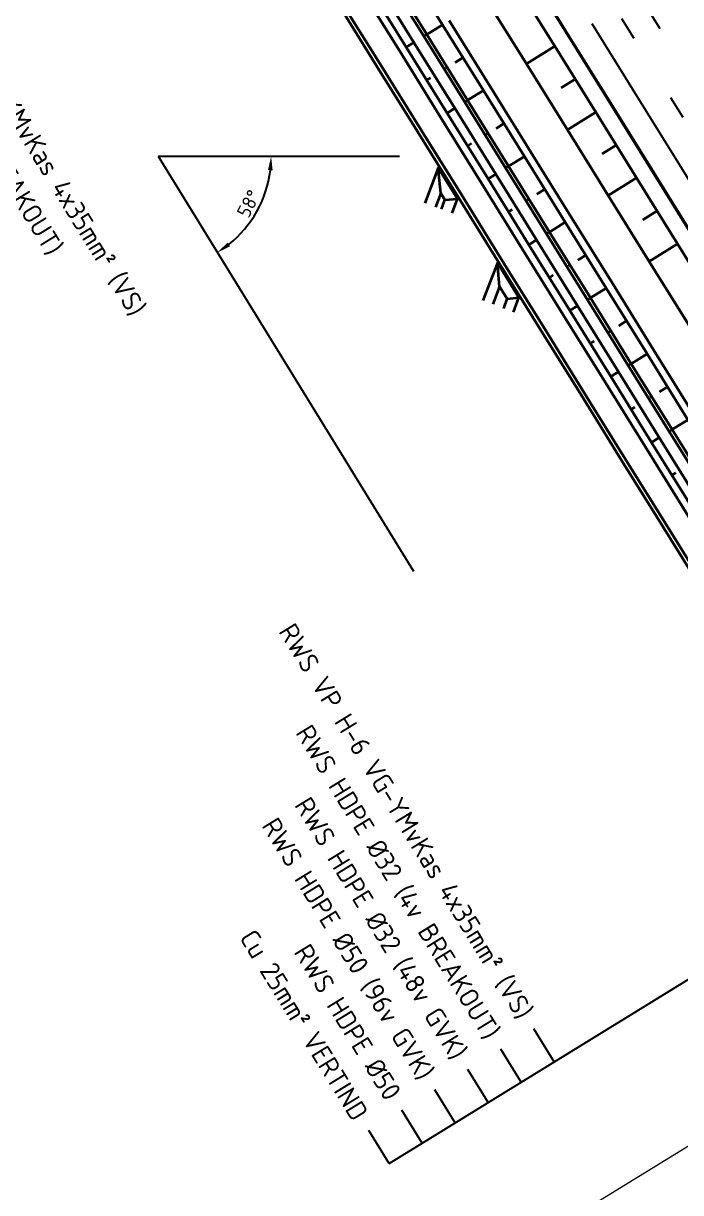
# Model space of a CAD drawing. Header units: metres. Extents: x 134219 to 139178, y 438661 to 444352.
# Drawn here: x 136133.1 to 136217.9, y 441742.7 to 441893.5 of the extents above; entities that cross this region are included whole.
import ezdxf
from ezdxf.enums import TextEntityAlignment as Align

# ---------------------------------------------------------------- set-up
doc = ezdxf.new("R2010")
doc.units = ezdxf.units.M
doc.linetypes.add('13strp', pattern=[4, 1, -3])
doc.linetypes.add('39strp', pattern=[12, 3, -9])
doc.layers.get('DEFPOINTS').update_dxf_attribs({"color": 193})
for name, color, linetype, lineweight in [('N-WE-KL-ET_LS_OV_KABEL-T25', 7, 'Continuous', 25), ('Utd-ondergr-nw', 8, '13strp', 35), ('X-XX-AL-AANPIJLING-G', 7, 'Continuous', 18), ('X-XX-AL-AANPIJLING-S', 7, 'Continuous', 25), ('X-XX-AL-ORIENTATIE-S', 7, 'Continuous', 25)]:
    doc.layers.add(name, color=color, linetype=linetype, lineweight=lineweight)
doc.layers.add('Utd-weg-nw', color=8, linetype='Continuous')
doc.styles.add('ISO18', font='NLCS-ISO.ttf')
doc.styles.add('NLCS-ISO', font='NLCS-ISO.ttf')
doc.dimstyles.new('UTD', dxfattribs={"dimtxt": 1.8, "dimasz": 1.8, "dimexe": 0, "dimexo": 0, "dimgap": 0.5, "dimtad": 1, "dimdec": 1, "dimzin": 1, "dimdsep": 46, "dimtxsty": 'ISO18', "dimcen": 2.5, "dimclrd": 256, "dimclre": 256, "dimclrt": 1, "dimadec": 0, "dimazin": 0, "dimtfac": 1, "dimtdec": 1, "dimtmove": 0, "dimatfit": 3, "dimfxl": 0, "dimlwd": -1, "dimlwe": -1, "dimarcsym": 0})

# ---------------------------------------------------------------- blocks, each defined once
blk = doc.blocks.new('*D132')
at = {"transparency": 16777216}
blk.add_arc((136131.9, 441882.68), 14.57, 308.6845, 352.9163, dxfattribs=at)
for points in [[(136146.05, 441880.9), (136146.65, 441880.86), (136146.46, 441882.68)], [(136141.17, 441871.06), (136140.83, 441871.55), (136139.53, 441870.27)]]:
    blk.add_solid(points, dxfattribs=at)
at = {"layer": 'DEFPOINTS', "color": 0, "transparency": 16777216}
for p in [(136131.9, 441882.68), (136131.9, 441882.68), (136163, 441882.68), (136143.23, 441873.52), (136164.84, 441829.14)]:
    blk.add_point(p, dxfattribs=at)
at = {"color": 1, "transparency": 16777216, "insert": (136143.56, 441876.57), "char_height": 1.8, "attachment_point": 5, "rotation": 62.3549, "style": 'ISO18'}
blk.add_mtext('58°', dxfattribs=at)
blk = doc.blocks.new('A$C61836B93')
for q in [(136164.84, 441829.14), (136163, 441882.68)]:
    blk.add_line((136131.9, 441882.68), q)
dim = blk.add_angular_dim_2l(base=(136143.23, 441873.52), line1=((136131.9, 441882.68), (136164.84, 441829.14)), line2=((136131.9, 441882.68), (136163, 441882.68)), dimstyle='UTD')
dim.commit()
dim.dimension.update_dxf_attribs({"geometry": '*D132', "text_midpoint": (136144.8, 441875.92), "dimtype": 130})

msp = doc.modelspace()

# ---------------------------------------------------------------- linework, layer by layer
at = {"layer": 'Utd-ondergr-nw', "linetype": 'Continuous', "flags": 128}
for points in [[(136179.87, 441900.59), (136185.15, 441892.09), (136190.42, 441883.6), (136195.7, 441875.1), (136200.97, 441866.61), (136206.25, 441858.11), (136211.52, 441849.62), (136216.8, 441841.12), (136222.07, 441832.62), (136227.35, 441824.13), (136232.62, 441815.63), (136237.9, 441807.14), (136243.17, 441798.64), (136248.45, 441790.15), (136253.72, 441781.65), (136259, 441773.16), (136264.27, 441764.66), (136269.55, 441756.16), (136274.82, 441747.67), (136280.1, 441739.17)], [(136181.91, 441901.86), (136187.19, 441893.36), (136192.46, 441884.86), (136197.74, 441876.37), (136203.01, 441867.87), (136208.28, 441859.38), (136213.56, 441850.88), (136218.83, 441842.39), (136224.11, 441833.89), (136229.38, 441825.4), (136234.66, 441816.9), (136239.93, 441808.4), (136245.21, 441799.91), (136250.48, 441791.41), (136255.76, 441782.92), (136261.03, 441774.42), (136266.31, 441765.93), (136271.58, 441757.43), (136276.86, 441748.93), (136282.13, 441740.44)], [(136178.21, 441899.56), (136183.49, 441891.07), (136188.76, 441882.57), (136194.04, 441874.07), (136199.31, 441865.58), (136204.59, 441857.08), (136209.86, 441848.59), (136215.14, 441840.09), (136220.41, 441831.6), (136225.69, 441823.1), (136230.96, 441814.61), (136236.24, 441806.11), (136241.51, 441797.61), (136246.79, 441789.12), (136252.06, 441780.62), (136257.34, 441772.13), (136262.61, 441763.63), (136267.89, 441755.14), (136273.16, 441746.64), (136278.44, 441738.14)], [(136179.49, 441900.35), (136184.76, 441891.86), (136190.04, 441883.36), (136195.31, 441874.87), (136200.59, 441866.37), (136205.86, 441857.87), (136211.14, 441849.38), (136216.41, 441840.88), (136221.69, 441832.39), (136226.96, 441823.89), (136232.24, 441815.4), (136237.51, 441806.9), (136242.79, 441798.41), (136248.06, 441789.91), (136253.34, 441781.41), (136258.61, 441772.92), (136263.89, 441764.42), (136269.16, 441755.93), (136274.44, 441747.43), (136279.71, 441738.94)], [(136196.39, 441899.07), (136201.66, 441890.58), (136206.94, 441882.08), (136212.21, 441873.59), (136217.49, 441865.09), (136222.76, 441856.59), (136228.04, 441848.1), (136233.31, 441839.6), (136238.59, 441831.11), (136243.86, 441822.61), (136249.14, 441814.12), (136254.41, 441805.62), (136259.69, 441797.13), (136264.96, 441788.63), (136270.24, 441780.13), (136275.51, 441771.64), (136280.78, 441763.14), (136286.06, 441754.65), (136291.33, 441746.15), (136296.61, 441737.66)], [(136198.24, 441900.22), (136203.51, 441891.73), (136208.79, 441883.23), (136214.06, 441874.74), (136219.34, 441866.24), (136224.61, 441857.74), (136229.89, 441849.25), (136235.16, 441840.75), (136240.44, 441832.26), (136245.71, 441823.76), (136250.99, 441815.27), (136256.26, 441806.77), (136261.54, 441798.28), (136266.81, 441789.78), (136272.09, 441781.28), (136277.36, 441772.79), (136282.64, 441764.29), (136287.91, 441755.8), (136293.19, 441747.3), (136298.46, 441738.81)], [(136198.3, 441900.26), (136203.57, 441891.76), (136208.85, 441883.27), (136214.12, 441874.77), (136219.4, 441866.28), (136224.67, 441857.78), (136229.95, 441849.29), (136235.22, 441840.79), (136240.5, 441832.29), (136245.77, 441823.8), (136251.05, 441815.3), (136256.32, 441806.81), (136261.6, 441798.31), (136266.87, 441789.82), (136272.15, 441781.32), (136277.42, 441772.83), (136282.7, 441764.33), (136287.97, 441755.83), (136293.25, 441747.34), (136298.52, 441738.84)], [(136176.37, 441898.42), (136181.65, 441889.92), (136186.92, 441881.43), (136192.2, 441872.93), (136197.47, 441864.43), (136202.75, 441855.94), (136208.02, 441847.44), (136213.3, 441838.95), (136218.57, 441830.45), (136223.85, 441821.96), (136229.12, 441813.46), (136234.4, 441804.96), (136239.67, 441796.47), (136244.95, 441787.97), (136250.22, 441779.48), (136255.5, 441770.98), (136260.77, 441762.49), (136266.05, 441753.99), (136271.32, 441745.5), (136276.59, 441737)], [(136177.22, 441898.94), (136182.5, 441890.45), (136187.77, 441881.95), (136193.05, 441873.46), (136198.32, 441864.96), (136203.6, 441856.47), (136208.87, 441847.97), (136214.15, 441839.47), (136219.42, 441830.98), (136224.7, 441822.48), (136229.97, 441813.99), (136235.25, 441805.49), (136240.52, 441797), (136245.79, 441788.5), (136251.07, 441780.01), (136256.34, 441771.51), (136261.62, 441763.01), (136266.89, 441754.52), (136272.17, 441746.02), (136277.44, 441737.53)], [(136173.4, 441896.57), (136178.67, 441888.07), (136183.95, 441879.58), (136189.22, 441871.08), (136194.5, 441862.59), (136199.77, 441854.09), (136205.05, 441845.6), (136210.32, 441837.1), (136215.6, 441828.61), (136220.87, 441820.11), (136226.15, 441811.61), (136231.42, 441803.12), (136236.7, 441794.62), (136241.97, 441786.13), (136247.25, 441777.63), (136252.52, 441769.14), (136257.8, 441760.64), (136263.07, 441752.15), (136268.35, 441743.65), (136273.62, 441735.15)], [(136173.82, 441896.83), (136179.1, 441888.34), (136184.37, 441879.84), (136189.65, 441871.35), (136194.92, 441862.85), (136200.2, 441854.36), (136205.47, 441845.86), (136210.75, 441837.36), (136216.02, 441828.87), (136221.3, 441820.37), (136226.57, 441811.88), (136231.85, 441803.38), (136237.12, 441794.89), (136242.4, 441786.39), (136247.67, 441777.9), (136252.95, 441769.4), (136258.22, 441760.9), (136263.5, 441752.41), (136268.77, 441743.91), (136274.05, 441735.42)], [(136192.73, 441896.8), (136198.01, 441888.31), (136203.28, 441879.81), (136208.56, 441871.32), (136213.83, 441862.82), (136219.11, 441854.33), (136224.38, 441845.83), (136229.66, 441837.34), (136234.93, 441828.84), (136240.21, 441820.34), (136245.48, 441811.85), (136250.76, 441803.35), (136256.03, 441794.86), (136261.31, 441786.36), (136266.58, 441777.87), (136271.86, 441769.37), (136277.13, 441760.88), (136282.41, 441752.38), (136287.68, 441743.88), (136292.96, 441735.39)], [(136185.15, 441892.09), (136187.19, 441893.36)], [(136188.03, 441893.89), (136193.31, 441885.39), (136198.58, 441876.9), (136203.86, 441868.4), (136209.13, 441859.91), (136214.41, 441851.41), (136219.68, 441842.91), (136224.96, 441834.42), (136230.23, 441825.92), (136235.51, 441817.43), (136240.78, 441808.93), (136246.06, 441800.44), (136251.33, 441791.94), (136256.61, 441783.44), (136261.88, 441774.95), (136267.16, 441766.45), (136272.43, 441757.96), (136277.71, 441749.46), (136282.98, 441740.97)], [(136184.76, 441891.86), (136185.15, 441892.09)], [(136183.49, 441891.07), (136182.5, 441890.45)], [(136198.01, 441888.31), (136201.66, 441890.58)], [(136188.8, 441888.48), (136189.82, 441889.11)], [(136187.59, 441887.73), (136187.78, 441887.85)], [(136185.63, 441886.51), (136185.13, 441886.2)], [(136202.47, 441885.2), (136204.3, 441886.33)], [(136190.42, 441883.6), (136192.46, 441884.86)], [(136188.76, 441882.57), (136187.77, 441881.95)], [(136190.04, 441883.36), (136190.42, 441883.6)], [(136203.28, 441879.81), (136206.94, 441882.08)], [(136194.08, 441879.98), (136195.1, 441880.62)], [(136190.91, 441878.01), (136190.41, 441877.7)], [(136192.87, 441879.23), (136193.06, 441879.35)], [(136207.75, 441876.7), (136209.57, 441877.83)], [(136195.31, 441874.87), (136195.7, 441875.1)], [(136195.7, 441875.1), (136197.74, 441876.37)], [(136194.04, 441874.07), (136193.05, 441873.46)], [(136208.56, 441871.32), (136212.21, 441873.59)], [(136199.35, 441871.49), (136200.37, 441872.12)], [(136198.14, 441870.74), (136198.33, 441870.86)], [(136196.18, 441869.52), (136195.68, 441869.21)], [(136213.02, 441868.2), (136214.85, 441869.34)], [(136200.97, 441866.61), (136203.01, 441867.87)], [(136200.59, 441866.37), (136200.97, 441866.61)], [(136199.31, 441865.58), (136198.32, 441864.96)], [(136213.83, 441862.82), (136217.49, 441865.09)], [(136204.63, 441862.99), (136205.65, 441863.63)], [(136203.42, 441862.24), (136203.61, 441862.36)], [(136201.45, 441861.02), (136200.96, 441860.71)], [(136206.25, 441858.11), (136208.28, 441859.38)], [(136204.59, 441857.08), (136203.6, 441856.47)], [(136205.86, 441857.87), (136206.25, 441858.11)], [(136208.69, 441853.75), (136208.88, 441853.86)], [(136209.9, 441854.5), (136210.92, 441855.13)], [(136206.73, 441852.53), (136206.23, 441852.22)], [(136211.52, 441849.62), (136213.56, 441850.88)], [(136211.14, 441849.38), (136211.52, 441849.62)], [(136209.86, 441848.59), (136208.87, 441847.97)], [(136215.18, 441846), (136216.2, 441846.63)], [(136213.97, 441845.25), (136214.16, 441845.37)], [(136212, 441844.03), (136211.51, 441843.72)], [(136216.8, 441841.12), (136218.83, 441842.39)], [(136216.41, 441840.88), (136216.8, 441841.12)], [(136215.14, 441840.09), (136214.15, 441839.47)], [(136217.28, 441835.54), (136216.78, 441835.23)]]:
    msp.add_lwpolyline(points, dxfattribs=at)
at = {"layer": 'Utd-ondergr-nw', "linetype": 'Continuous'}
for points in [[(136188.41, 441869.03), (136189.11, 441870.91), (136186.63, 441874.91), (136184.89, 441870.35)], [(136186.94, 441871.61), (136186.63, 441874.91)], [(136187.03, 441869.55), (136187.48, 441870.75), (136186.94, 441871.61), (136186.26, 441869.82)], [(136187.48, 441870.75), (136189.11, 441870.91)], [(136196.34, 441856.28), (136197.03, 441858.15), (136194.25, 441862.63), (136192.39, 441857.78)], [(136194.54, 441859.6), (136194.25, 441862.63)], [(136195.07, 441856.74), (136195.53, 441858), (136194.54, 441859.6), (136193.66, 441857.29)], [(136195.53, 441858), (136197.03, 441858.15)]]:
    msp.add_lwpolyline(points, dxfattribs=at)
at = {"layer": 'Utd-weg-nw', "linetype": '39strp', "flags": 128}
for points in [[(136106.01, 442068.7), (136106.95, 442067.19), (136112.23, 442058.69), (136117.5, 442050.2), (136122.78, 442041.7), (136128.05, 442033.21), (136133.33, 442024.71), (136138.6, 442016.21), (136143.88, 442007.72), (136149.15, 441999.22), (136154.43, 441990.73), (136159.7, 441982.23), (136164.98, 441973.74), (136170.25, 441965.24), (136175.53, 441956.75), (136180.8, 441948.25), (136186.08, 441939.75), (136191.35, 441931.26), (136196.63, 441922.76), (136201.9, 441914.27), (136207.18, 441905.77), (136212.45, 441897.28), (136217.73, 441888.78), (136223, 441880.29), (136228.28, 441871.79), (136233.55, 441863.29), (136238.82, 441854.8), (136244.1, 441846.3), (136249.37, 441837.81), (136254.65, 441829.31), (136259.92, 441820.82), (136265.2, 441812.32), (136270.47, 441803.82), (136275.75, 441795.33), (136281.02, 441786.83), (136286.3, 441778.34), (136291.57, 441769.84), (136296.85, 441761.35), (136302.12, 441752.85), (136307.4, 441744.36), (136312.67, 441735.86), (136317.95, 441727.36), (136323.22, 441718.87), (136328.5, 441710.37), (136333.77, 441701.88), (136339.05, 441693.38), (136344.32, 441684.89), (136349.6, 441676.39), (136354.87, 441667.9), (136360.15, 441659.4), (136365.42, 441650.9), (136370.7, 441642.41), (136375.97, 441633.91), (136381.25, 441625.42), (136386.52, 441616.92), (136391.8, 441608.43), (136397.07, 441599.93), (136402.35, 441591.44), (136407.62, 441582.94), (136412.9, 441574.44), (136418.17, 441565.95), (136423.45, 441557.45), (136428.72, 441548.96), (136434, 441540.46), (136439.27, 441531.97), (136444.55, 441523.47), (136449.82, 441514.97), (136455.1, 441506.48), (136460.37, 441497.98), (136465.65, 441489.49), (136470.92, 441480.99), (136476.2, 441472.5), (136481.47, 441464), (136486.75, 441455.51), (136492.02, 441447.01), (136497.3, 441438.51), (136502.57, 441430.02), (136507.85, 441421.52), (136513.12, 441413.03), (136518.4, 441404.53), (136523.67, 441396.04), (136528.95, 441387.54), (136534.22, 441379.05), (136539.5, 441370.55), (136544.77, 441362.05), (136550.05, 441353.56), (136555.32, 441345.06), (136560.6, 441336.57), (136565.87, 441328.07), (136571.15, 441319.58), (136576.42, 441311.08), (136581.7, 441302.59), (136586.97, 441294.09), (136592.25, 441285.59), (136597.52, 441277.1), (136602.8, 441268.6), (136608.07, 441260.11), (136613.35, 441251.61), (136618.62, 441243.12), (136623.9, 441234.62), (136629.17, 441226.12), (136634.45, 441217.63), (136639.72, 441209.13), (136644.99, 441200.64), (136650.27, 441192.14), (136655.54, 441183.65), (136660.82, 441175.15), (136666.09, 441166.66), (136671.37, 441158.16), (136676.64, 441149.66), (136681.92, 441141.17), (136687.19, 441132.67), (136692.47, 441124.18), (136697.74, 441115.68), (136703.02, 441107.19), (136708.29, 441098.69), (136713.57, 441090.2), (136718.84, 441081.7), (136723.29, 441074.53), (136724.12, 441073.2), (136729.4, 441064.71), (136734.68, 441056.21), (136739.98, 441047.71), (136745.28, 441039.21), (136750.61, 441030.72), (136755.95, 441022.23), (136761.32, 441013.75), (136766.72, 441005.29), (136772.14, 440996.83), (136777.6, 440988.39), (136783.1, 440979.98), (136788.64, 440971.58), (136794.22, 440963.2), (136799.85, 440954.85), (136802.68, 440950.68), (136805.52, 440946.52), (136811.25, 440938.23), (136814.2, 440934.01), (136817.04, 440929.97), (136822.88, 440921.75), (136828.78, 440913.57), (136834.73, 440905.42), (136840.74, 440897.32), (136846.8, 440889.26), (136852.91, 440881.23), (136859.08, 440873.25), (136865.3, 440865.31), (136871.57, 440857.41), (136877.89, 440849.56), (136884.27, 440841.74), (136890.7, 440833.97), (136897.18, 440826.24), (136903.71, 440818.56), (136910.3, 440810.91), (136916.93, 440803.32), (136923.62, 440795.76), (136930.35, 440788.25), (136937.14, 440780.79), (136938.75, 440779.03), (136943.97, 440773.37), (136950.85, 440766), (136957.76, 440758.68), (136964.72, 440751.4), (136971.7, 440744.15), (136978.72, 440736.95), (136985.77, 440729.78), (136992.84, 440722.64), (136999.93, 440715.53), (137007.04, 440708.44), (137014.17, 440701.38), (137021.31, 440694.34), (137028.46, 440687.32), (137035.62, 440680.31), (137042.78, 440673.31), (137044.22, 440671.91), (137049.95, 440666.32), (137056.42, 440660.02), (137057.11, 440659.34), (137064.27, 440652.36), (137071.43, 440645.38), (137078.59, 440638.4), (137085.76, 440631.42), (137092.92, 440624.44), (137097.93, 440619.56), (137100.08, 440617.46), (137107.24, 440610.49), (137114.4, 440603.51), (137121.56, 440596.53), (137128.72, 440589.55), (137135.89, 440582.57), (137143.05, 440575.59), (137150.21, 440568.61), (137157.37, 440561.63), (137164.53, 440554.65), (137171.69, 440547.67), (137178.85, 440540.69), (137186.02, 440533.71), (137193.18, 440526.73), (137200.34, 440519.75), (137207.5, 440512.77), (137214.66, 440505.79), (137221.82, 440498.81), (137228.98, 440491.83), (137236.15, 440484.85), (137243.31, 440477.88), (137250.47, 440470.9), (137257.63, 440463.92), (137264.79, 440456.94), (137271.95, 440449.96), (137279.12, 440442.98), (137286.28, 440436), (137293.44, 440429.02), (137300.6, 440422.04), (137307.76, 440415.06), (137314.92, 440408.08), (137322.08, 440401.1), (137329.25, 440394.12), (137336.41, 440387.14), (137338.03, 440385.56), (137343.57, 440380.16), (137350.73, 440373.18), (137357.89, 440366.2), (137365.05, 440359.22), (137372.21, 440352.24), (137379.38, 440345.26), (137386.54, 440338.29), (137393.7, 440331.31), (137400.86, 440324.33), (137408.02, 440317.35), (137415.18, 440310.37), (137422.34, 440303.39), (137429.51, 440296.41), (137436.67, 440289.43), (137443.83, 440282.45), (137450.99, 440275.47), (137458.15, 440268.49), (137465.31, 440261.51), (137472.48, 440254.53), (137479.64, 440247.55), (137486.8, 440240.57), (137493.96, 440233.59), (137501.12, 440226.61), (137508.28, 440219.63), (137515.44, 440212.65), (137522.61, 440205.68), (137529.77, 440198.7), (137536.93, 440191.72), (137544.09, 440184.74), (137548.32, 440180.62), (137551.25, 440177.76), (137558.41, 440170.78), (137565.57, 440163.8), (137572.74, 440156.82), (137579.9, 440149.84), (137587.06, 440142.86), (137594.22, 440135.88), (137601.38, 440128.9), (137608.54, 440121.92), (137615.7, 440114.94), (137622.87, 440107.96), (137630.03, 440100.98), (137637.19, 440094), (137644.35, 440087.02), (137651.51, 440080.04), (137658.67, 440073.07), (137665.84, 440066.09), (137673, 440059.11), (137680.16, 440052.13), (137687.32, 440045.15), (137694.48, 440038.17), (137695.05, 440037.61), (137701.64, 440031.19), (137708.8, 440024.21), (137715.97, 440017.23), (137723.13, 440010.25), (137730.29, 440003.27), (137737.45, 439996.29), (137744.61, 439989.31), (137751.77, 439982.33), (137758.93, 439975.35), (137766.1, 439968.37), (137773.26, 439961.39), (137780.42, 439954.41), (137787.58, 439947.43), (137794.74, 439940.45), (137801.9, 439933.48), (137809.06, 439926.5), (137816.23, 439919.52), (137823.39, 439912.54), (137830.55, 439905.56), (137837.71, 439898.58), (137844.87, 439891.6), (137852.03, 439884.62), (137859.2, 439877.64), (137866.36, 439870.66), (137873.52, 439863.68)], [(136102.65, 442067.48), (136103.98, 442065.34), (136109.25, 442056.85), (136114.53, 442048.35), (136119.8, 442039.86), (136125.08, 442031.36), (136130.35, 442022.86), (136135.63, 442014.37), (136140.9, 442005.87), (136146.18, 441997.38), (136151.45, 441988.88), (136156.73, 441980.39), (136162, 441971.89), (136167.28, 441963.39), (136172.55, 441954.9), (136177.83, 441946.4), (136183.1, 441937.91), (136188.38, 441929.41), (136193.65, 441920.92), (136198.93, 441912.42), (136204.2, 441903.93), (136209.48, 441895.43), (136214.75, 441886.93), (136220.03, 441878.44), (136225.3, 441869.94), (136230.58, 441861.45), (136235.85, 441852.95), (136241.13, 441844.46), (136246.4, 441835.96), (136251.68, 441827.47), (136256.95, 441818.97), (136262.23, 441810.47), (136267.5, 441801.98), (136272.78, 441793.48), (136278.05, 441784.99), (136283.33, 441776.49), (136288.6, 441768), (136293.88, 441759.5), (136299.15, 441751.01), (136304.43, 441742.51), (136309.7, 441734.01), (136314.98, 441725.52), (136320.25, 441717.02), (136325.53, 441708.53), (136330.8, 441700.03), (136336.08, 441691.54), (136341.35, 441683.04), (136346.63, 441674.54), (136351.9, 441666.05), (136357.18, 441657.55), (136362.45, 441649.06), (136367.72, 441640.56), (136373, 441632.07), (136378.27, 441623.57), (136383.55, 441615.08), (136388.82, 441606.58), (136394.1, 441598.08), (136399.37, 441589.59), (136404.65, 441581.09), (136409.92, 441572.6), (136415.2, 441564.1), (136420.47, 441555.61), (136425.75, 441547.11), (136431.02, 441538.62), (136436.3, 441530.12), (136441.57, 441521.62), (136446.85, 441513.13), (136452.12, 441504.63), (136457.4, 441496.14), (136462.67, 441487.64), (136467.95, 441479.15), (136473.22, 441470.65), (136478.5, 441462.16), (136483.77, 441453.66), (136489.05, 441445.16), (136494.32, 441436.67), (136499.6, 441428.17), (136504.87, 441419.68), (136510.15, 441411.18), (136515.42, 441402.69), (136520.7, 441394.19), (136525.97, 441385.69), (136531.25, 441377.2), (136536.52, 441368.7), (136541.8, 441360.21), (136547.07, 441351.71), (136552.35, 441343.22), (136557.62, 441334.72), (136562.9, 441326.23), (136568.17, 441317.73), (136573.45, 441309.23), (136578.72, 441300.74), (136584, 441292.24), (136589.27, 441283.75), (136594.55, 441275.25), (136599.82, 441266.76), (136605.1, 441258.26), (136610.37, 441249.77), (136615.65, 441241.27), (136620.92, 441232.77), (136626.2, 441224.28), (136631.47, 441215.78), (136636.75, 441207.29), (136642.02, 441198.79), (136647.3, 441190.3), (136652.57, 441181.8), (136657.85, 441173.3), (136663.12, 441164.81), (136668.4, 441156.31), (136673.67, 441147.82), (136678.95, 441139.32), (136684.22, 441130.83), (136689.5, 441122.33), (136694.77, 441113.84), (136700.05, 441105.34), (136705.32, 441096.84), (136710.6, 441088.35), (136715.87, 441079.85), (136720.32, 441072.69), (136721.15, 441071.36), (136726.42, 441062.86), (136731.71, 441054.36), (136737.01, 441045.85), (136742.32, 441037.35), (136747.64, 441028.85), (136752.99, 441020.36), (136758.37, 441011.88), (136763.77, 441003.4), (136769.2, 440994.94), (136774.67, 440986.49), (136780.17, 440978.06), (136785.72, 440969.64), (136791.31, 440961.25), (136796.95, 440952.88), (136799.79, 440948.71), (136802.64, 440944.54), (136808.38, 440936.23), (136811.33, 440932), (136814.18, 440927.95), (136820.04, 440919.71), (136825.95, 440911.51), (136831.91, 440903.35), (136837.93, 440895.23), (136844.01, 440887.14), (136850.13, 440879.1), (136856.32, 440871.1), (136862.55, 440863.14), (136868.84, 440855.23), (136875.18, 440847.35), (136881.57, 440839.52), (136888.01, 440831.73), (136894.51, 440823.98), (136901.05, 440816.28), (136907.65, 440808.62), (136914.3, 440801.01), (136921, 440793.43), (136927.75, 440785.91), (136934.55, 440778.43), (136936.17, 440776.67), (136941.4, 440770.99), (136948.29, 440763.61), (136955.22, 440756.27), (136962.19, 440748.97), (136969.19, 440741.72), (136976.22, 440734.5), (136983.28, 440727.32), (136990.36, 440720.17), (136997.46, 440713.05), (137004.58, 440705.96), (137011.71, 440698.89), (137018.86, 440691.84), (137026.01, 440684.82), (137033.17, 440677.8), (137040.34, 440670.81), (137041.77, 440669.41), (137047.5, 440663.82), (137053.97, 440657.51), (137054.67, 440656.84), (137061.83, 440649.86), (137068.99, 440642.88), (137076.15, 440635.9), (137083.31, 440628.92), (137090.47, 440621.94), (137095.49, 440617.05), (137097.64, 440614.96), (137104.8, 440607.98), (137111.96, 440601), (137119.12, 440594.02), (137126.28, 440587.04), (137133.44, 440580.06), (137140.6, 440573.08), (137147.77, 440566.1), (137154.93, 440559.12), (137162.09, 440552.14), (137169.25, 440545.16), (137176.41, 440538.18), (137183.57, 440531.2), (137190.73, 440524.23), (137197.9, 440517.25), (137205.06, 440510.27), (137212.22, 440503.29), (137219.38, 440496.31), (137226.54, 440489.33), (137233.7, 440482.35), (137240.86, 440475.37), (137248.03, 440468.39), (137255.19, 440461.41), (137262.35, 440454.43), (137269.51, 440447.45), (137276.67, 440440.47), (137283.83, 440433.49), (137291, 440426.51), (137298.16, 440419.53), (137305.32, 440412.55), (137312.48, 440405.57), (137319.64, 440398.59), (137326.8, 440391.61), (137333.96, 440384.64), (137335.59, 440383.05), (137341.13, 440377.66), (137348.29, 440370.68), (137355.45, 440363.7), (137362.61, 440356.72), (137369.77, 440349.74), (137376.93, 440342.76), (137384.09, 440335.78), (137391.26, 440328.8), (137398.42, 440321.82), (137405.58, 440314.84), (137412.74, 440307.86), (137419.9, 440300.88), (137427.06, 440293.9), (137434.22, 440286.92), (137441.39, 440279.94), (137448.55, 440272.96), (137455.71, 440265.98), (137462.87, 440259), (137470.03, 440252.03), (137477.19, 440245.05), (137484.36, 440238.07), (137491.52, 440231.09), (137498.68, 440224.11), (137505.84, 440217.13), (137513, 440210.15), (137520.16, 440203.17), (137527.32, 440196.19), (137534.49, 440189.21), (137541.65, 440182.23), (137545.87, 440178.11), (137548.81, 440175.25), (137555.97, 440168.27), (137563.13, 440161.29), (137570.29, 440154.31), (137577.45, 440147.33), (137584.62, 440140.35), (137591.78, 440133.37), (137598.94, 440126.39), (137606.1, 440119.41), (137613.26, 440112.44), (137620.42, 440105.46), (137627.58, 440098.48), (137634.75, 440091.5), (137641.91, 440084.52), (137649.07, 440077.54), (137656.23, 440070.56), (137663.39, 440063.58), (137670.55, 440056.6), (137677.72, 440049.62), (137684.88, 440042.64), (137692.04, 440035.66), (137692.61, 440035.1), (137699.2, 440028.68), (137706.36, 440021.7), (137713.52, 440014.72), (137720.68, 440007.74), (137727.85, 440000.76), (137735.01, 439993.78), (137742.17, 439986.8), (137749.33, 439979.83), (137756.49, 439972.85), (137763.65, 439965.87), (137770.81, 439958.89), (137777.98, 439951.91), (137785.14, 439944.93), (137792.3, 439937.95), (137799.46, 439930.97), (137806.62, 439923.99), (137813.78, 439917.01), (137820.94, 439910.03), (137828.11, 439903.05), (137835.27, 439896.07), (137842.43, 439889.09), (137849.59, 439882.11), (137856.75, 439875.13), (137863.91, 439868.15), (137871.08, 439861.17)]]:
    msp.add_lwpolyline(points, dxfattribs=at)
at = {"layer": 'Utd-weg-nw', "linetype": 'Continuous', "flags": 128}
msp.add_lwpolyline([(136206.42, 441893.53), (136211.69, 441885.04), (136216.97, 441876.54), (136222.24, 441868.04), (136227.52, 441859.55), (136232.79, 441851.05), (136238.07, 441842.56), (136243.34, 441834.06), (136248.62, 441825.57), (136253.89, 441817.07), (136259.17, 441808.58), (136264.44, 441800.08), (136269.72, 441791.58), (136274.99, 441783.09), (136280.27, 441774.59), (136285.54, 441766.1), (136290.82, 441757.6), (136296.09, 441749.11), (136301.37, 441740.61)], dxfattribs=at)
at = {"layer": 'X-XX-AL-AANPIJLING-S'}
for p, q in [((136180.28, 441746.45), (136282.48, 441809.33)), ((136201.57, 441759.55), (136198.95, 441763.81)), ((136197.31, 441756.93), (136194.69, 441761.19)), ((136193.06, 441754.31), (136190.44, 441758.57)), ((136188.8, 441751.69), (136186.18, 441755.95)), ((136184.54, 441749.07), (136181.92, 441753.33)), ((136180.28, 441746.45), (136177.66, 441750.71))]:
    msp.add_line(p, q, dxfattribs=at)

# ---------------------------------------------------------------- block references
at = {"layer": 'X-XX-AL-ORIENTATIE-S'}
msp.add_blockref('A$C61836B93', (18.61, -6.3), dxfattribs=at)

# ---------------------------------------------------------------- texts
at = {"layer": 'N-WE-KL-ET_LS_OV_KABEL-T25', "style": 'NLCS-ISO'}
for s, p in [('RWS VP H-6 VG-YMvKas 4x35mm² (VS)', (136117.07, 441906.44)), ('RWS HDPE Ø32 (4v BREAKOUT)', (136112.82, 441903.82))]:
    msp.add_text(s, height=2.5, rotation=301.6008, dxfattribs=at).set_placement(p, align=Align.MIDDLE_LEFT)
for s, p in [('RWS VP H-6 VG-YMvKas 4x35mm² (VS)', (136197.95, 441765.45)), ('RWS HDPE Ø32 (4v BREAKOUT)', (136193.69, 441762.83)), ('RWS HDPE Ø32 (48v GVK)', (136189.43, 441760.21)), ('RWS HDPE Ø50 (96v GVK)', (136185.17, 441757.59)), ('Cu 25mm² VERTIND', (136176.65, 441752.35)), ('RWS HDPE Ø50', (136180.91, 441754.97))]:
    msp.add_text(s, height=2.5, rotation=301.6008, dxfattribs=at).set_placement(p, align=Align.MIDDLE_RIGHT)

# ---------------------------------------------------------------- leaders
at = {"layer": 'X-XX-AL-AANPIJLING-G'}
msp.add_leader([(136248.16, 441766.7), (136169.32, 441718.2)], dimstyle='UTD', override={"dimasz": 3.5, "dimfxl": 0}, dxfattribs=at)

doc.saveas('drawing.dxf')
